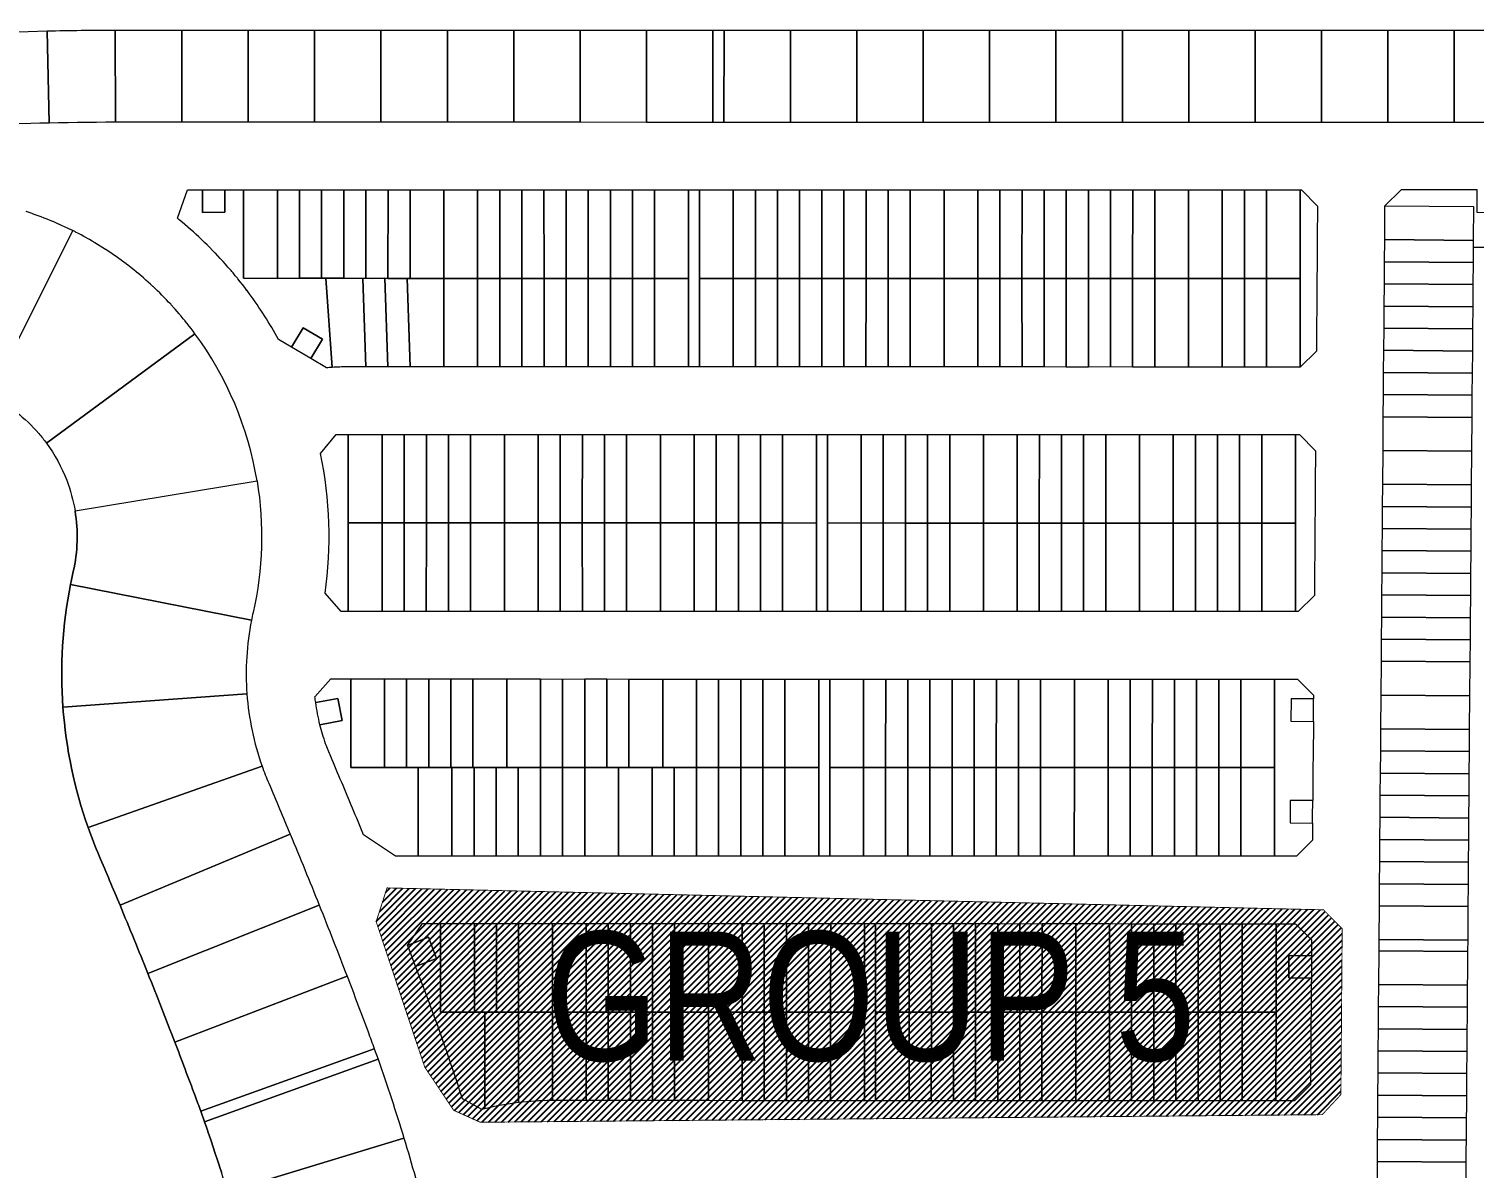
# Model space of a CAD drawing. Header units: centimetres. Extents: x -6122352 to 4157695, y -1694241 to 1947892.
# Drawn here: x -5095276 to -4703449, y -217043 to 91765 of the extents above; entities that cross this region are included whole.
import ezdxf

# ---------------------------------------------------------------- set-up
doc = ezdxf.new("R2010")
doc.units = ezdxf.units.CM
doc.header["$MEASUREMENT"] = 0
for name, color, linetype, lineweight, true_color in [('23585-XR-AR-DAMAC PLOT LIMITS$0$1-End units', 7, 'Continuous', 5, 0xf8991e), ('23585-XR-AR-DAMAC PLOT LIMITS$0$1-Open Space', 7, 'Continuous', 5, 0x90cf5a), ('23585-XR-AR-DAMAC PLOT LIMITS$0$1-Utility', 7, 'Continuous', 5, 0x8db1ff)]:
    doc.layers.add(name, color=color, linetype=linetype, lineweight=lineweight, true_color=true_color)
for name, color, linetype, lineweight in [('23585-XR-AR-DAMAC PLOT LIMITS$0$1-LV3', 231, 'Continuous', 5), ('23585-XR-AR-DAMAC PLOT LIMITS$0$1-Mid units', 41, 'Continuous', 5), ('23585-XR-AR-DAMAC PLOT LIMITS$0$1-V75', 142, 'Continuous', 5), ('A-ANNO-TEXT', 3, 'Continuous', 25)]:
    doc.layers.add(name, color=color, linetype=linetype, lineweight=lineweight)
for name, color, linetype in [('@MI-REF LAYER', 7, 'Continuous'), ('@MI-TYPE-01', 30, 'Continuous'), ('A-GLASS HATCH', 7, 'Continuous')]:
    doc.layers.add(name, color=color, linetype=linetype)
doc.styles.add('1657-SHEET$0$ARIAL', font='arial.ttf', dxfattribs={"width": 0.8})

# ---------------------------------------------------------------- blocks, each defined once
blk = doc.blocks.new('23585-XR-AR-DAMAC PLOT LIMITS')
at = {"layer": '23585-XR-AR-DAMAC PLOT LIMITS$0$1-End units', "color": 251, "true_color": 0x636466}
for points in [[(496575.3, 2769148.29), (496558.95, 2769130.72), (496552.25, 2769136.95), (496568.6, 2769154.52)], [(496551.25, 2769106.73), (496545.07, 2769099.99), (496527.38, 2769116.2), (496533.56, 2769122.94)], [(496617.13, 2769109.36), (496600.78, 2769091.79), (496594.09, 2769098.02), (496610.44, 2769115.59)], [(496623.83, 2769103.12), (496607.48, 2769085.55), (496600.78, 2769091.79), (496617.13, 2769109.36)], [(496530.79, 2769084.39), (496513.09, 2769100.61), (496519.27, 2769107.35), (496536.97, 2769091.14)], [(496568.95, 2769090.52), (496562.77, 2769083.77), (496545.07, 2769099.99), (496551.25, 2769106.73)], [(496524.6, 2769077.65), (496506.91, 2769093.86), (496513.09, 2769100.61), (496530.79, 2769084.39)], [(496530.79, 2769084.39), (496536.97, 2769091.14), (496554.66, 2769074.93), (496548.48, 2769068.18)], [(496524.6, 2769077.65), (496530.79, 2769084.39), (496548.48, 2769068.18), (496542.3, 2769061.43)], [(496599.26, 2769060.99), (496593.08, 2769054.24), (496575.39, 2769070.46), (496581.57, 2769077.2)], [(496665.67, 2769064.19), (496649.32, 2769046.62), (496642.62, 2769052.85), (496658.97, 2769070.42)], [(496616.96, 2769044.77), (496610.78, 2769038.03), (496593.08, 2769054.24), (496599.26, 2769060.99)], [(496672.36, 2769057.95), (496656.02, 2769040.39), (496649.32, 2769046.62), (496665.67, 2769064.19)], [(496486, 2769035.51), (496468.3, 2769051.72), (496474.48, 2769058.47), (496492.18, 2769042.26)], [(496479.81, 2769028.76), (496462.12, 2769044.98), (496468.3, 2769051.72), (496486, 2769035.51)], [(496570.69, 2769029.8), (496552.99, 2769046.02), (496559.17, 2769052.76), (496576.87, 2769036.55)], [(496564.51, 2769023.06), (496546.81, 2769039.27), (496552.99, 2769046.02), (496570.69, 2769029.8)], [(496486, 2769035.51), (496492.18, 2769042.26), (496509.87, 2769026.04), (496503.69, 2769019.3)], [(496479.81, 2769028.76), (496486, 2769035.51), (496503.69, 2769019.3), (496497.51, 2769012.55)], [(496570.69, 2769029.8), (496576.87, 2769036.55), (496594.56, 2769020.33), (496588.38, 2769013.59)], [(496564.51, 2769023.06), (496570.69, 2769029.8), (496588.38, 2769013.59), (496582.2, 2769006.84)], [(496644.33, 2769012.03), (496638.15, 2769005.29), (496620.45, 2769021.5), (496626.63, 2769028.24)], [(496542.11, 2768998.61), (496524.42, 2769014.83), (496530.6, 2769021.57), (496548.29, 2769005.36)], [(496714.2, 2769019.02), (496697.85, 2769001.45), (496691.15, 2769007.68), (496707.5, 2769025.25)], [(496535.93, 2768991.87), (496518.24, 2769008.08), (496524.42, 2769014.83), (496542.11, 2768998.61)], [(496723.09, 2769010.74), (496706.74, 2768993.17), (496700.04, 2768999.4), (496716.4, 2769016.97), (496720.9, 2769012.78)], [(496662.02, 2768995.82), (496655.84, 2768989.07), (496638.15, 2769005.29), (496644.33, 2769012.03)], [(496447.39, 2768993.37), (496441.2, 2768986.63), (496423.51, 2769002.84), (496429.69, 2769009.59)], [(496542.11, 2768998.61), (496548.29, 2769005.36), (496565.99, 2768989.15), (496559.81, 2768982.4)], [(496439.18, 2768984.41), (496433, 2768977.67), (496415.3, 2768993.88), (496421.48, 2769000.63)], [(496535.93, 2768991.87), (496542.11, 2768998.61), (496559.81, 2768982.4), (496553.63, 2768975.65)], [(496607.65, 2768972), (496589.95, 2768988.21), (496596.13, 2768994.96), (496613.83, 2768978.74)], [(496465.08, 2768977.16), (496458.9, 2768970.41), (496441.2, 2768986.63), (496447.39, 2768993.37)], [(496519.72, 2768974.17), (496513.53, 2768967.43), (496495.84, 2768983.64), (496502.02, 2768990.39)], [(496601.46, 2768965.25), (496583.77, 2768981.46), (496589.95, 2768988.21), (496607.65, 2768972)], [(496456.87, 2768968.2), (496450.69, 2768961.46), (496433, 2768977.67), (496439.18, 2768984.41)], [(496693.48, 2768967.53), (496687.3, 2768960.79), (496669.6, 2768977), (496675.78, 2768983.75)], [(496511.51, 2768965.21), (496505.33, 2768958.47), (496487.63, 2768974.68), (496493.81, 2768981.43)], [(496607.65, 2768972), (496613.83, 2768978.74), (496631.52, 2768962.53), (496625.34, 2768955.78)], [(496764.93, 2768971.8), (496748.58, 2768954.24), (496741.88, 2768960.47), (496758.23, 2768978.04), (496762.73, 2768973.85)], [(496537.41, 2768957.96), (496531.23, 2768951.21), (496513.53, 2768967.43), (496519.72, 2768974.17)], [(496601.46, 2768965.25), (496607.65, 2768972), (496625.34, 2768955.78), (496619.16, 2768949.04)], [(496711.17, 2768951.32), (496704.99, 2768944.57), (496687.3, 2768960.79), (496693.48, 2768967.53)], [(496529.2, 2768949), (496523.02, 2768942.26), (496505.33, 2768958.47), (496511.51, 2768965.21)], [(496394.39, 2768935.53), (496376.69, 2768951.75), (496382.87, 2768958.49), (496400.57, 2768942.28)], [(496482.93, 2768934.03), (496465.24, 2768950.24), (496471.42, 2768956.99), (496489.11, 2768940.77)], [(496388.21, 2768928.79), (496370.51, 2768945), (496376.69, 2768951.75), (496394.39, 2768935.53)], [(496476.75, 2768927.28), (496459.06, 2768943.49), (496465.24, 2768950.24), (496482.93, 2768934.03)], [(496656.8, 2768927.5), (496639.1, 2768943.71), (496645.28, 2768950.46), (496662.98, 2768934.25)], [(496569.04, 2768929.86), (496562.85, 2768923.11), (496545.16, 2768939.33), (496551.34, 2768946.07)], [(496650.61, 2768920.75), (496632.92, 2768936.97), (496639.1, 2768943.71), (496656.8, 2768927.5)], [(496394.39, 2768935.53), (496400.57, 2768942.28), (496418.26, 2768926.07), (496412.08, 2768919.32)], [(496482.93, 2768934.03), (496489.11, 2768940.77), (496506.81, 2768924.56), (496500.63, 2768917.81)], [(496387.64, 2768928.17), (496388.21, 2768928.79), (496394.39, 2768935.53), (496412.08, 2768919.32), (496405.9, 2768912.57)], [(496560.83, 2768920.9), (496554.65, 2768914.16), (496536.95, 2768930.37), (496543.13, 2768937.11)], [(496476.75, 2768927.28), (496482.93, 2768934.03), (496500.63, 2768917.81), (496494.45, 2768911.07)], [(496656.8, 2768927.5), (496662.98, 2768934.25), (496680.67, 2768918.03), (496674.49, 2768911.29)], [(496586.73, 2768913.65), (496580.55, 2768906.9), (496562.85, 2768923.11), (496569.04, 2768929.86)], [(496650.61, 2768920.75), (496656.8, 2768927.5), (496674.49, 2768911.29), (496668.31, 2768904.54)], [(496454.36, 2768902.84), (496436.66, 2768919.05), (496442.84, 2768925.8), (496460.54, 2768909.59)], [(496578.52, 2768904.69), (496572.34, 2768897.94), (496554.65, 2768914.16), (496560.83, 2768920.9)], [(496363.89, 2768902.24), (496357.7, 2768895.5), (496340.01, 2768911.71), (496346.19, 2768918.46)], [(496448.17, 2768896.09), (496430.48, 2768912.31), (496436.66, 2768919.05), (496454.36, 2768902.84)], [(496532.25, 2768889.72), (496514.56, 2768905.93), (496520.74, 2768912.68), (496538.43, 2768896.46), (496534.38, 2768892.04)], [(496454.36, 2768902.84), (496460.54, 2768909.59), (496478.23, 2768893.37), (496472.05, 2768886.63)], [(496626.29, 2768894.21), (496620.11, 2768887.46), (496602.42, 2768903.68), (496608.6, 2768910.42)], [(496526.07, 2768882.97), (496508.38, 2768899.18), (496514.56, 2768905.93), (496532.25, 2768889.72), (496530.33, 2768887.61)], [(496448.17, 2768896.09), (496454.36, 2768902.84), (496472.05, 2768886.63), (496465.87, 2768879.88)], [(496618.09, 2768885.25), (496611.9, 2768878.51), (496594.21, 2768894.72), (496600.39, 2768901.46)], [(496431.96, 2768878.4), (496425.78, 2768871.65), (496408.08, 2768887.86), (496409.4, 2768889.3), (496414.26, 2768894.61)], [(496643.99, 2768878), (496637.81, 2768871.25), (496620.11, 2768887.46), (496626.29, 2768894.21)], [(496524.15, 2768880.87), (496526.07, 2768882.97), (496530.33, 2768887.61), (496548.02, 2768871.4), (496541.84, 2768864.65)], [(496635.78, 2768869.04), (496629.6, 2768862.29), (496611.9, 2768878.51), (496618.09, 2768885.25)], [(496503.68, 2768858.53), (496485.98, 2768874.74), (496492.16, 2768881.49), (496509.86, 2768865.27), (496505.8, 2768860.85)], [(496517.96, 2768874.12), (496522.02, 2768878.55), (496524.15, 2768880.87), (496541.84, 2768864.65), (496535.66, 2768857.91)], [(496449.66, 2768862.19), (496443.47, 2768855.44), (496425.78, 2768871.65), (496431.96, 2768878.4)], [(496589.51, 2768854.06), (496571.81, 2768870.28), (496578, 2768877.02), (496595.69, 2768860.81)], [(496497.49, 2768851.78), (496479.8, 2768868), (496485.98, 2768874.74), (496503.68, 2768858.53), (496501.75, 2768856.43), (496497.7, 2768852)], [(496583.33, 2768847.32), (496565.63, 2768863.53), (496571.81, 2768870.28), (496589.51, 2768854.06)], [(496589.51, 2768854.06), (496595.69, 2768860.81), (496613.39, 2768844.6), (496607.2, 2768837.85)], [(496583.33, 2768847.32), (496589.51, 2768854.06), (496607.2, 2768837.85), (496601.02, 2768831.1)], [(496481.28, 2768834.09), (496475.1, 2768827.34), (496457.4, 2768843.55), (496463.59, 2768850.3)], [(496511.34, 2768831.37), (496505.16, 2768824.62), (496487.46, 2768840.83), (496489.39, 2768842.93), (496493.44, 2768847.36), (496493.64, 2768847.58)], [(496560.93, 2768822.88), (496543.24, 2768839.09), (496549.42, 2768845.84), (496567.11, 2768829.62)], [(496560.93, 2768822.88), (496554.75, 2768816.13), (496537.06, 2768832.34), (496543.24, 2768839.09)], [(496584.81, 2768813.41), (496578.63, 2768806.66), (496560.93, 2768822.88), (496567.11, 2768829.62)], [(496546.64, 2768807.28), (496540.46, 2768800.53), (496522.77, 2768816.75), (496528.95, 2768823.5)]]:
    blk.add_lwpolyline(points, close=True, dxfattribs=at)
for points in [[(496397.79, 2768903.72), (496394.42, 2768900.04, 0.017555), (496391.72, 2768896.88), (496372.77, 2768911.94), (496376.05, 2768915.52), (496379.53, 2768919.31)], [(496578.63, 2768806.66), (496578.38, 2768806.4, 0.029706), (496572.83, 2768799.56), (496554.75, 2768816.13), (496560.93, 2768822.88)], [(496572.83, 2768799.56, 0.031399), (496567.89, 2768791.68), (496548.57, 2768809.38), (496550.7, 2768811.71), (496554.75, 2768816.13)]]:
    blk.add_lwpolyline(points, format="xyb", close=True, dxfattribs=at)
at = {"layer": '23585-XR-AR-DAMAC PLOT LIMITS$0$1-LV3', "color": 251, "true_color": 0x636466}
for points in [[(496560.45, 2769179.38), (496548.27, 2769166.09), (496529.83, 2769182.97), (496541.99, 2769196.25)], [(496548.27, 2769166.09), (496536.11, 2769152.81), (496517.67, 2769169.7), (496523.13, 2769175.65), (496529.83, 2769182.97)], [(496536.11, 2769152.81), (496523.95, 2769139.54), (496505.51, 2769156.43), (496517.67, 2769169.7)], [(496523.95, 2769139.54), (496520.07, 2769135.31), (496511.79, 2769126.27), (496493.35, 2769143.16), (496505.51, 2769156.43)], [(496511.79, 2769126.27), (496499.63, 2769113), (496481.19, 2769129.89), (496493.35, 2769143.16)], [(496499.63, 2769113), (496487.47, 2769099.73), (496469.03, 2769116.62), (496481.19, 2769129.89)], [(496487.47, 2769099.73), (496475.31, 2769086.46), (496456.87, 2769103.35), (496469.03, 2769116.62)], [(496475.31, 2769086.46), (496463.15, 2769073.19), (496444.71, 2769090.08), (496456.87, 2769103.35)], [(496463.15, 2769073.19), (496450.99, 2769059.92), (496432.55, 2769076.8), (496444.71, 2769090.08)], [(496450.99, 2769059.92), (496438.83, 2769046.64), (496420.39, 2769063.53), (496432.55, 2769076.8)], [(496438.83, 2769046.64), (496426.67, 2769033.37), (496408.23, 2769050.26), (496420.39, 2769063.53)], [(496426.67, 2769033.37), (496414.5, 2769020.1), (496396.07, 2769036.99), (496408.23, 2769050.26)], [(496412.48, 2769017.89), (496400.32, 2769004.62), (496381.88, 2769021.51), (496394.04, 2769034.78)], [(496400.32, 2769004.62), (496388.16, 2768991.35), (496369.72, 2769008.24), (496381.88, 2769021.51)], [(496388.16, 2768991.35), (496376.14, 2768978.23), (496376, 2768978.08), (496357.56, 2768994.96), (496357.71, 2768995.12), (496369.72, 2769008.24)], [(496376, 2768978.08), (496363.84, 2768964.8), (496345.4, 2768981.69), (496357.56, 2768994.96)], [(496363.84, 2768964.8), (496351.68, 2768951.53), (496333.24, 2768968.42), (496345.4, 2768981.69)], [(496351.68, 2768951.53), (496339.52, 2768938.26), (496321.08, 2768955.15), (496333.24, 2768968.42)], [(496339.52, 2768938.26), (496327.36, 2768924.99), (496308.92, 2768941.88), (496321.08, 2768955.15)], [(496327.36, 2768924.99), (496315.2, 2768911.72), (496296.76, 2768928.61), (496308.92, 2768941.88)], [(496315.2, 2768911.72), (496305.76, 2768901.42), (496304.4, 2768899.93), (496304.35, 2768899.87), (496303.04, 2768898.44), (496284.54, 2768915.26), (496287.32, 2768918.31), (496296.76, 2768928.61)], [(496291.05, 2768885.02), (496289.42, 2768883.15), (496287.8, 2768881.28), (496279.24, 2768871.43), (496260.36, 2768887.82), (496268.92, 2768897.67), (496272.25, 2768901.5)]]:
    blk.add_lwpolyline(points, close=True, dxfattribs=at)
blk.add_lwpolyline([(496303.04, 2768898.44), (496301.32, 2768896.54), (496299.59, 2768894.63), (496297.88, 2768892.71), (496296.16, 2768890.79), (496294.46, 2768888.87), (496292.75, 2768886.94), (496291.05, 2768885.02), (496272.25, 2768901.5, -0.004459), (496284.54, 2768915.26)], format="xyb", close=True, dxfattribs=at)
at = {"layer": '23585-XR-AR-DAMAC PLOT LIMITS$0$1-Mid units', "color": 251, "true_color": 0x636466}
for points in [[(496576.67, 2769147.01), (496579.69, 2769144.2), (496563.34, 2769126.64), (496558.95, 2769130.72), (496575.3, 2769148.29)], [(496584.08, 2769140.11), (496567.73, 2769122.55), (496563.34, 2769126.64), (496579.69, 2769144.2)], [(496588.47, 2769136.03), (496572.13, 2769118.46), (496567.73, 2769122.55), (496584.08, 2769140.11)], [(496592.87, 2769131.94), (496576.52, 2769114.37), (496572.13, 2769118.46), (496588.47, 2769136.03)], [(496597.26, 2769127.85), (496580.91, 2769110.28), (496576.52, 2769114.37), (496592.87, 2769131.94)], [(496601.65, 2769123.76), (496585.3, 2769106.2), (496580.91, 2769110.28), (496597.26, 2769127.85)], [(496606.04, 2769119.68), (496589.69, 2769102.11), (496585.3, 2769106.2), (496601.65, 2769123.76)], [(496610.44, 2769115.59), (496594.09, 2769098.02), (496589.69, 2769102.11), (496606.04, 2769119.68)], [(496541.02, 2769095.56), (496523.33, 2769111.78), (496527.38, 2769116.2), (496545.07, 2769099.99)], [(496536.97, 2769091.14), (496519.27, 2769107.35), (496523.33, 2769111.78), (496541.02, 2769095.56)], [(496541.02, 2769095.56), (496545.07, 2769099.99), (496562.77, 2769083.77), (496558.72, 2769079.35)], [(496628.22, 2769099.03), (496611.87, 2769081.47), (496607.48, 2769085.55), (496623.83, 2769103.12)], [(496632.62, 2769094.94), (496616.27, 2769077.38), (496611.87, 2769081.47), (496628.22, 2769099.03)], [(496520.55, 2769073.22), (496502.86, 2769089.44), (496506.91, 2769093.86), (496524.6, 2769077.65)], [(496536.97, 2769091.14), (496541.02, 2769095.56), (496558.72, 2769079.35), (496554.66, 2769074.93)], [(496637.01, 2769090.86), (496620.66, 2769073.29), (496616.27, 2769077.38), (496632.62, 2769094.94)], [(496516.5, 2769068.8), (496498.8, 2769085.01), (496502.86, 2769089.44), (496520.55, 2769073.22)], [(496641.4, 2769086.77), (496625.05, 2769069.2), (496620.66, 2769073.29), (496637.01, 2769090.86)], [(496512.44, 2769064.38), (496494.75, 2769080.59), (496498.8, 2769085.01), (496516.5, 2769068.8)], [(496645.79, 2769082.68), (496629.44, 2769065.12), (496625.05, 2769069.2), (496641.4, 2769086.77)], [(496508.39, 2769059.95), (496490.7, 2769076.17), (496494.75, 2769080.59), (496512.44, 2769064.38)], [(496650.19, 2769078.6), (496633.84, 2769061.03), (496629.44, 2769065.12), (496645.79, 2769082.68)], [(496520.55, 2769073.22), (496524.6, 2769077.65), (496542.3, 2769061.43), (496538.25, 2769057.01)], [(496654.58, 2769074.51), (496638.23, 2769056.94), (496633.84, 2769061.03), (496650.19, 2769078.6)], [(496504.34, 2769055.53), (496486.64, 2769071.74), (496490.7, 2769076.17), (496508.39, 2769059.95)], [(496516.5, 2769068.8), (496520.55, 2769073.22), (496538.25, 2769057.01), (496534.19, 2769052.59)], [(496658.97, 2769070.42), (496642.62, 2769052.85), (496638.23, 2769056.94), (496654.58, 2769074.51)], [(496500.28, 2769051.1), (496482.59, 2769067.32), (496486.64, 2769071.74), (496504.34, 2769055.53)], [(496512.44, 2769064.38), (496516.5, 2769068.8), (496534.19, 2769052.59), (496530.14, 2769048.16)], [(496589.03, 2769049.82), (496571.34, 2769066.03), (496575.39, 2769070.46), (496593.08, 2769054.24)], [(496496.23, 2769046.68), (496478.54, 2769062.89), (496482.59, 2769067.32), (496500.28, 2769051.1)], [(496584.98, 2769045.4), (496567.28, 2769061.61), (496571.34, 2769066.03), (496589.03, 2769049.82)], [(496492.18, 2769042.26), (496474.48, 2769058.47), (496478.54, 2769062.89), (496496.23, 2769046.68)], [(496508.39, 2769059.95), (496512.44, 2769064.38), (496530.14, 2769048.16), (496526.09, 2769043.74)], [(496580.92, 2769040.97), (496563.23, 2769057.19), (496567.28, 2769061.61), (496584.98, 2769045.4)], [(496504.34, 2769055.53), (496508.39, 2769059.95), (496526.09, 2769043.74), (496522.03, 2769039.31)], [(496576.87, 2769036.55), (496559.17, 2769052.76), (496563.23, 2769057.19), (496580.92, 2769040.97)], [(496676.76, 2769053.86), (496660.41, 2769036.3), (496656.02, 2769040.39), (496672.36, 2769057.95)], [(496500.28, 2769051.1), (496504.34, 2769055.53), (496522.03, 2769039.31), (496517.98, 2769034.89)], [(496589.03, 2769049.82), (496593.08, 2769054.24), (496610.78, 2769038.03), (496606.73, 2769033.61)], [(496681.15, 2769049.78), (496664.8, 2769032.21), (496660.41, 2769036.3), (496676.76, 2769053.86)], [(496496.23, 2769046.68), (496500.28, 2769051.1), (496517.98, 2769034.89), (496513.93, 2769030.47)], [(496584.98, 2769045.4), (496589.03, 2769049.82), (496606.73, 2769033.61), (496602.67, 2769029.18)], [(496685.54, 2769045.69), (496669.19, 2769028.12), (496664.8, 2769032.21), (496681.15, 2769049.78)], [(496492.18, 2769042.26), (496496.23, 2769046.68), (496513.93, 2769030.47), (496509.87, 2769026.04)], [(496580.92, 2769040.97), (496584.98, 2769045.4), (496602.67, 2769029.18), (496598.62, 2769024.76)], [(496689.93, 2769041.6), (496673.58, 2769024.03), (496669.19, 2769028.12), (496685.54, 2769045.69)], [(496475.76, 2769024.34), (496458.07, 2769040.55), (496462.12, 2769044.98), (496479.81, 2769028.76)], [(496694.33, 2769037.51), (496677.98, 2769019.95), (496673.58, 2769024.03), (496689.93, 2769041.6)], [(496471.71, 2769019.92), (496454.01, 2769036.13), (496458.07, 2769040.55), (496475.76, 2769024.34)], [(496560.45, 2769018.63), (496542.76, 2769034.85), (496546.81, 2769039.27), (496564.51, 2769023.06)], [(496576.87, 2769036.55), (496580.92, 2769040.97), (496598.62, 2769024.76), (496594.56, 2769020.33)], [(496698.72, 2769033.43), (496682.37, 2769015.86), (496677.98, 2769019.95), (496694.33, 2769037.51)], [(496467.65, 2769015.49), (496449.96, 2769031.71), (496454.01, 2769036.13), (496471.71, 2769019.92)], [(496556.4, 2769014.21), (496538.7, 2769030.42), (496542.76, 2769034.85), (496560.45, 2769018.63)], [(496703.11, 2769029.34), (496686.76, 2769011.77), (496682.37, 2769015.86), (496698.72, 2769033.43)], [(496463.6, 2769011.07), (496445.91, 2769027.28), (496449.96, 2769031.71), (496467.65, 2769015.49)], [(496552.35, 2769009.78), (496534.65, 2769026), (496538.7, 2769030.42), (496556.4, 2769014.21)], [(496707.5, 2769025.25), (496691.15, 2769007.68), (496686.76, 2769011.77), (496703.11, 2769029.34)], [(496459.55, 2769006.65), (496441.85, 2769022.86), (496445.91, 2769027.28), (496463.6, 2769011.07)], [(496475.76, 2769024.34), (496479.81, 2769028.76), (496497.51, 2769012.55), (496493.46, 2769008.13)], [(496548.29, 2769005.36), (496530.6, 2769021.57), (496534.65, 2769026), (496552.35, 2769009.78)], [(496455.49, 2769002.22), (496437.8, 2769018.44), (496438.76, 2769019.48), (496441.85, 2769022.86), (496459.55, 2769006.65)], [(496471.71, 2769019.92), (496475.76, 2769024.34), (496493.46, 2769008.13), (496489.4, 2769003.7)], [(496560.45, 2769018.63), (496564.51, 2769023.06), (496582.2, 2769006.84), (496578.15, 2769002.42)], [(496634.09, 2769000.86), (496616.4, 2769017.08), (496620.45, 2769021.5), (496638.15, 2769005.29)], [(496451.44, 2768997.8), (496433.75, 2769014.01), (496437.8, 2769018.44), (496455.49, 2769002.22)], [(496467.65, 2769015.49), (496471.71, 2769019.92), (496489.4, 2769003.7), (496485.35, 2768999.28)], [(496556.4, 2769014.21), (496560.45, 2769018.63), (496578.15, 2769002.42), (496574.1, 2768997.99)], [(496447.39, 2768993.37), (496429.69, 2769009.59), (496433.75, 2769014.01), (496451.44, 2768997.8), (496450.95, 2768997.26)], [(496463.6, 2769011.07), (496467.65, 2769015.49), (496485.35, 2768999.28), (496481.3, 2768994.86)], [(496552.35, 2769009.78), (496556.4, 2769014.21), (496574.1, 2768997.99), (496570.04, 2768993.57)], [(496630.04, 2768996.44), (496612.35, 2769012.65), (496616.4, 2769017.08), (496634.09, 2769000.86)], [(496459.55, 2769006.65), (496463.6, 2769011.07), (496481.3, 2768994.86), (496477.24, 2768990.43)], [(496548.29, 2769005.36), (496552.35, 2769009.78), (496570.04, 2768993.57), (496565.99, 2768989.15)], [(496625.99, 2768992.02), (496608.29, 2769008.23), (496612.35, 2769012.65), (496630.04, 2768996.44)], [(496727.49, 2769006.65), (496711.14, 2768989.08), (496706.74, 2768993.17), (496723.09, 2769010.74)], [(496455.49, 2769002.22), (496459.55, 2769006.65), (496477.24, 2768990.43), (496473.19, 2768986.01)], [(496531.88, 2768987.44), (496514.18, 2769003.66), (496518.24, 2769008.08), (496535.93, 2768991.87)], [(496621.93, 2768987.59), (496604.24, 2769003.8), (496608.29, 2769008.23), (496625.99, 2768992.02)], [(496731.88, 2769002.56), (496715.53, 2768985), (496711.14, 2768989.08), (496727.49, 2769006.65), (496729.68, 2769004.61)], [(496451.44, 2768997.8), (496455.49, 2769002.22), (496473.19, 2768986.01), (496472.12, 2768984.84), (496469.14, 2768981.58)], [(496527.82, 2768983.02), (496510.13, 2768999.23), (496514.18, 2769003.66), (496531.88, 2768987.44)], [(496617.88, 2768983.17), (496600.19, 2768999.38), (496604.24, 2769003.8), (496621.93, 2768987.59)], [(496634.09, 2769000.86), (496638.15, 2769005.29), (496655.84, 2768989.07), (496651.79, 2768984.65)], [(496736.27, 2768998.48), (496719.92, 2768980.91), (496715.53, 2768985), (496731.88, 2769002.56)], [(496523.77, 2768978.6), (496506.07, 2768994.81), (496510.13, 2768999.23), (496527.82, 2768983.02)], [(496613.83, 2768978.74), (496596.13, 2768994.96), (496600.19, 2768999.38), (496617.88, 2768983.17)], [(496630.04, 2768996.44), (496634.09, 2769000.86), (496651.79, 2768984.65), (496647.74, 2768980.23)], [(496740.66, 2768994.39), (496724.31, 2768976.82), (496719.92, 2768980.91), (496736.27, 2768998.48)], [(496469.14, 2768981.58), (496465.08, 2768977.16), (496447.39, 2768993.37), (496450.95, 2768997.26), (496451.44, 2768997.8)], [(496519.72, 2768974.17), (496502.02, 2768990.39), (496506.07, 2768994.81), (496523.77, 2768978.6)], [(496625.99, 2768992.02), (496630.04, 2768996.44), (496647.74, 2768980.23), (496643.68, 2768975.8)], [(496745.05, 2768990.3), (496728.71, 2768972.73), (496724.31, 2768976.82), (496740.66, 2768994.39), (496742.86, 2768992.35)], [(496428.94, 2768973.25), (496411.25, 2768989.46), (496415.3, 2768993.88), (496433, 2768977.67)], [(496531.88, 2768987.44), (496535.93, 2768991.87), (496553.63, 2768975.65), (496549.57, 2768971.23)], [(496621.93, 2768987.59), (496625.99, 2768992.02), (496643.68, 2768975.8), (496639.63, 2768971.38)], [(496749.45, 2768986.21), (496733.1, 2768968.65), (496728.71, 2768972.73), (496745.05, 2768990.3), (496747.25, 2768988.26)], [(496424.89, 2768968.82), (496407.2, 2768985.04), (496411.25, 2768989.46), (496428.94, 2768973.25)], [(496527.82, 2768983.02), (496531.88, 2768987.44), (496549.57, 2768971.23), (496545.52, 2768966.81)], [(496617.88, 2768983.17), (496621.93, 2768987.59), (496639.63, 2768971.38), (496635.58, 2768966.95)], [(496420.84, 2768964.4), (496403.14, 2768980.61), (496407.2, 2768985.04), (496424.89, 2768968.82)], [(496523.77, 2768978.6), (496527.82, 2768983.02), (496545.52, 2768966.81), (496541.47, 2768962.38)], [(496613.83, 2768978.74), (496617.88, 2768983.17), (496635.58, 2768966.95), (496631.52, 2768962.53)], [(496753.84, 2768982.12), (496737.49, 2768964.56), (496733.1, 2768968.65), (496749.45, 2768986.21)], [(496416.78, 2768959.97), (496399.09, 2768976.19), (496403.14, 2768980.61), (496420.84, 2768964.4)], [(496541.47, 2768962.38), (496537.41, 2768957.96), (496519.72, 2768974.17), (496523.77, 2768978.6)], [(496597.41, 2768960.83), (496579.72, 2768977.04), (496583.77, 2768981.46), (496601.46, 2768965.25)], [(496758.23, 2768978.04), (496741.88, 2768960.47), (496737.49, 2768964.56), (496753.84, 2768982.12), (496756.04, 2768980.08)], [(496412.73, 2768955.55), (496395.03, 2768971.76), (496399.09, 2768976.19), (496416.78, 2768959.97)], [(496428.94, 2768973.25), (496433, 2768977.67), (496450.69, 2768961.46), (496446.64, 2768957.03)], [(496501.27, 2768954.05), (496483.58, 2768970.26), (496487.63, 2768974.68), (496505.33, 2768958.47)], [(496593.36, 2768956.4), (496575.66, 2768972.62), (496579.72, 2768977.04), (496597.41, 2768960.83)], [(496683.25, 2768956.36), (496665.55, 2768972.58), (496669.6, 2768977), (496687.3, 2768960.79)], [(496408.68, 2768951.13), (496390.98, 2768967.34), (496395.03, 2768971.76), (496412.73, 2768955.55), (496409.63, 2768952.17)], [(496424.89, 2768968.82), (496428.94, 2768973.25), (496446.64, 2768957.03), (496442.59, 2768952.61)], [(496589.3, 2768951.98), (496571.61, 2768968.19), (496575.66, 2768972.62), (496593.36, 2768956.4)], [(496679.19, 2768951.94), (496661.5, 2768968.15), (496665.55, 2768972.58), (496683.25, 2768956.36)], [(496404.62, 2768946.7), (496386.93, 2768962.92), (496390.98, 2768967.34), (496408.68, 2768951.13)], [(496420.84, 2768964.4), (496424.89, 2768968.82), (496442.59, 2768952.61), (496438.53, 2768948.18)], [(496497.22, 2768949.62), (496479.53, 2768965.83), (496483.58, 2768970.26), (496501.27, 2768954.05)], [(496585.25, 2768947.56), (496567.56, 2768963.77), (496571.61, 2768968.19), (496589.3, 2768951.98)], [(496675.14, 2768947.52), (496657.44, 2768963.73), (496661.5, 2768968.15), (496679.19, 2768951.94)], [(496400.57, 2768942.28), (496382.87, 2768958.49), (496386.85, 2768962.83), (496386.93, 2768962.92), (496404.62, 2768946.7)], [(496416.78, 2768959.97), (496420.84, 2768964.4), (496438.53, 2768948.18), (496434.48, 2768943.76)], [(496493.17, 2768945.2), (496475.47, 2768961.41), (496479.53, 2768965.83), (496497.22, 2768949.62)], [(496581.2, 2768943.13), (496563.5, 2768959.35), (496567.56, 2768963.77), (496585.25, 2768947.56)], [(496597.41, 2768960.83), (496601.46, 2768965.25), (496619.16, 2768949.04), (496615.11, 2768944.61)], [(496671.08, 2768943.09), (496653.39, 2768959.31), (496657.44, 2768963.73), (496675.14, 2768947.52)], [(496412.73, 2768955.55), (496416.78, 2768959.97), (496434.48, 2768943.76), (496430.43, 2768939.34)], [(496489.11, 2768940.77), (496471.42, 2768956.99), (496475.47, 2768961.41), (496493.17, 2768945.2)], [(496577.14, 2768938.71), (496559.45, 2768954.92), (496563.5, 2768959.35), (496581.2, 2768943.13)], [(496593.36, 2768956.4), (496597.41, 2768960.83), (496615.11, 2768944.61), (496611.05, 2768940.19)], [(496667.03, 2768938.67), (496649.34, 2768954.88), (496653.39, 2768959.31), (496671.08, 2768943.09)], [(496683.25, 2768956.36), (496687.3, 2768960.79), (496704.99, 2768944.57), (496700.94, 2768940.15)], [(496408.68, 2768951.13), (496409.63, 2768952.17), (496412.73, 2768955.55), (496430.43, 2768939.34), (496427.33, 2768935.96), (496426.37, 2768934.91)], [(496501.27, 2768954.05), (496505.33, 2768958.47), (496523.02, 2768942.26), (496518.97, 2768937.83)], [(496573.09, 2768934.28), (496555.4, 2768950.5), (496559.45, 2768954.92), (496577.14, 2768938.71)], [(496589.3, 2768951.98), (496593.36, 2768956.4), (496611.05, 2768940.19), (496607, 2768935.77)], [(496662.98, 2768934.25), (496645.28, 2768950.46), (496649.34, 2768954.88), (496667.03, 2768938.67)], [(496679.19, 2768951.94), (496683.25, 2768956.36), (496700.94, 2768940.15), (496696.89, 2768935.73)], [(496404.62, 2768946.7), (496408.68, 2768951.13), (496426.37, 2768934.91), (496422.32, 2768930.49)], [(496497.22, 2768949.62), (496501.27, 2768954.05), (496518.97, 2768937.83), (496514.92, 2768933.41)], [(496585.25, 2768947.56), (496589.3, 2768951.98), (496607, 2768935.77), (496602.95, 2768931.34)], [(496675.14, 2768947.52), (496679.19, 2768951.94), (496696.89, 2768935.73), (496692.83, 2768931.3)], [(496493.17, 2768945.2), (496497.22, 2768949.62), (496514.92, 2768933.41), (496510.86, 2768928.98)], [(496569.04, 2768929.86), (496551.34, 2768946.07), (496555.4, 2768950.5), (496573.09, 2768934.28)], [(496581.2, 2768943.13), (496585.25, 2768947.56), (496602.95, 2768931.34), (496598.89, 2768926.92)], [(496671.08, 2768943.09), (496675.14, 2768947.52), (496692.83, 2768931.3), (496688.78, 2768926.88)], [(496384.15, 2768924.36), (496366.46, 2768940.58), (496370.51, 2768945), (496388.21, 2768928.79), (496387.64, 2768928.17)], [(496400.57, 2768942.28), (496404.62, 2768946.7), (496422.32, 2768930.49), (496418.26, 2768926.07)], [(496472.7, 2768922.86), (496455, 2768939.07), (496459.06, 2768943.49), (496476.75, 2768927.28)], [(496489.11, 2768940.77), (496493.17, 2768945.2), (496510.86, 2768928.98), (496506.81, 2768924.56)], [(496577.14, 2768938.71), (496581.2, 2768943.13), (496598.89, 2768926.92), (496594.84, 2768922.49)], [(496380.1, 2768919.94), (496362.41, 2768936.15), (496366.46, 2768940.58), (496384.15, 2768924.36), (496383.58, 2768923.74), (496381.06, 2768920.98)], [(496667.03, 2768938.67), (496671.08, 2768943.09), (496688.78, 2768926.88), (496684.73, 2768922.46)], [(496379.53, 2768919.31), (496376.05, 2768915.52), (496358.35, 2768931.73), (496362.41, 2768936.15), (496380.1, 2768919.94)], [(496468.64, 2768918.43), (496450.95, 2768934.65), (496455, 2768939.07), (496472.7, 2768922.86)], [(496573.09, 2768934.28), (496577.14, 2768938.71), (496594.84, 2768922.49), (496590.79, 2768918.07)], [(496646.56, 2768916.33), (496628.87, 2768932.54), (496632.92, 2768936.97), (496650.61, 2768920.75)], [(496662.98, 2768934.25), (496667.03, 2768938.67), (496684.73, 2768922.46), (496680.67, 2768918.03)], [(496376.05, 2768915.52), (496372.77, 2768911.94), (496371.99, 2768911.09), (496354.3, 2768927.31), (496358.35, 2768931.73)], [(496464.59, 2768914.01), (496446.89, 2768930.22), (496450.95, 2768934.65), (496468.64, 2768918.43)], [(496590.79, 2768918.07), (496586.73, 2768913.65), (496569.04, 2768929.86), (496573.09, 2768934.28)], [(496642.51, 2768911.91), (496624.81, 2768928.12), (496628.87, 2768932.54), (496646.56, 2768916.33)], [(496383.58, 2768923.74), (496384.15, 2768924.36), (496387.64, 2768928.17), (496405.9, 2768912.57), (496401.85, 2768908.15)], [(496460.54, 2768909.59), (496442.84, 2768925.8), (496446.89, 2768930.22), (496464.59, 2768914.01)], [(496550.59, 2768909.73), (496532.9, 2768925.95), (496536.95, 2768930.37), (496554.65, 2768914.16)], [(496638.45, 2768907.48), (496620.76, 2768923.7), (496624.81, 2768928.12), (496642.51, 2768911.91)], [(496371.99, 2768911.09), (496367.94, 2768906.67), (496350.24, 2768922.88), (496354.3, 2768927.31)], [(496401.85, 2768908.15), (496397.79, 2768903.72), (496379.53, 2768919.31), (496380.1, 2768919.94), (496381.06, 2768920.98), (496383.58, 2768923.74)], [(496472.7, 2768922.86), (496476.75, 2768927.28), (496494.45, 2768911.07), (496490.39, 2768906.64)], [(496546.54, 2768905.31), (496528.85, 2768921.52), (496532.9, 2768925.95), (496550.59, 2768909.73)], [(496634.4, 2768903.06), (496616.71, 2768919.27), (496620.76, 2768923.7), (496638.45, 2768907.48)], [(496367.94, 2768906.67), (496363.89, 2768902.24), (496346.19, 2768918.46), (496350.24, 2768922.88)], [(496468.64, 2768918.43), (496472.7, 2768922.86), (496490.39, 2768906.64), (496486.34, 2768902.22)], [(496542.49, 2768900.89), (496524.79, 2768917.1), (496528.85, 2768921.52), (496546.54, 2768905.31)], [(496646.56, 2768916.33), (496650.61, 2768920.75), (496668.31, 2768904.54), (496664.26, 2768900.12)], [(496464.59, 2768914.01), (496468.64, 2768918.43), (496486.34, 2768902.22), (496482.29, 2768897.8)], [(496538.43, 2768896.46), (496520.74, 2768912.68), (496524.79, 2768917.1), (496542.49, 2768900.89)], [(496630.35, 2768898.63), (496612.65, 2768914.85), (496616.71, 2768919.27), (496634.4, 2768903.06)], [(496642.51, 2768911.91), (496646.56, 2768916.33), (496664.26, 2768900.12), (496660.2, 2768895.69)], [(496444.12, 2768891.67), (496426.43, 2768907.88), (496430.48, 2768912.31), (496448.17, 2768896.09)], [(496460.54, 2768909.59), (496464.59, 2768914.01), (496482.29, 2768897.8), (496478.23, 2768893.37)], [(496550.59, 2768909.73), (496554.65, 2768914.16), (496572.34, 2768897.94), (496568.29, 2768893.52)], [(496626.29, 2768894.21), (496608.6, 2768910.42), (496612.65, 2768914.85), (496630.35, 2768898.63)], [(496638.45, 2768907.48), (496642.51, 2768911.91), (496660.2, 2768895.69), (496656.15, 2768891.27)], [(496440.07, 2768887.25), (496422.37, 2768903.46), (496426.43, 2768907.88), (496444.12, 2768891.67)], [(496546.54, 2768905.31), (496550.59, 2768909.73), (496568.29, 2768893.52), (496564.24, 2768889.1)], [(496542.49, 2768900.89), (496546.54, 2768905.31), (496564.24, 2768889.1), (496560.18, 2768884.67)], [(496634.4, 2768903.06), (496638.45, 2768907.48), (496656.15, 2768891.27), (496652.1, 2768886.84)], [(496436.01, 2768882.82), (496418.32, 2768899.04), (496422.37, 2768903.46), (496440.07, 2768887.25)], [(496538.43, 2768896.46), (496542.49, 2768900.89), (496560.18, 2768884.67), (496556.13, 2768880.25)], [(496630.35, 2768898.63), (496634.4, 2768903.06), (496652.1, 2768886.84), (496648.04, 2768882.42)], [(496436.01, 2768882.82), (496431.96, 2768878.4), (496414.26, 2768894.61), (496418.32, 2768899.04)], [(496444.12, 2768891.67), (496448.17, 2768896.09), (496465.87, 2768879.88), (496461.82, 2768875.46)], [(496522.02, 2768878.55), (496504.32, 2768894.76), (496508.38, 2768899.18), (496526.07, 2768882.97), (496524.15, 2768880.87)], [(496534.38, 2768892.04), (496538.43, 2768896.46), (496556.13, 2768880.25), (496552.08, 2768875.82)], [(496648.04, 2768882.42), (496643.99, 2768878), (496626.29, 2768894.21), (496630.35, 2768898.63)], [(496517.96, 2768874.12), (496500.27, 2768890.34), (496504.32, 2768894.76), (496522.02, 2768878.55)], [(496607.85, 2768874.08), (496590.16, 2768890.3), (496594.21, 2768894.72), (496611.9, 2768878.51)], [(496440.07, 2768887.25), (496444.12, 2768891.67), (496461.82, 2768875.46), (496457.76, 2768871.03)], [(496513.91, 2768869.7), (496496.22, 2768885.91), (496500.27, 2768890.34), (496517.96, 2768874.12)], [(496530.33, 2768887.61), (496532.25, 2768889.72), (496534.38, 2768892.04), (496552.08, 2768875.82), (496548.02, 2768871.4)], [(496603.8, 2768869.66), (496586.1, 2768885.87), (496590.16, 2768890.3), (496607.85, 2768874.08)], [(496457.76, 2768871.03), (496453.71, 2768866.61), (496436.01, 2768882.82), (496440.07, 2768887.25)], [(496509.86, 2768865.27), (496492.16, 2768881.49), (496496.22, 2768885.91), (496513.91, 2768869.7)], [(496599.74, 2768865.23), (496582.05, 2768881.45), (496586.1, 2768885.87), (496603.8, 2768869.66)], [(496453.71, 2768866.61), (496449.66, 2768862.19), (496431.96, 2768878.4), (496436.01, 2768882.82)], [(496595.69, 2768860.81), (496578, 2768877.02), (496582.05, 2768881.45), (496599.74, 2768865.23)], [(496607.85, 2768874.08), (496611.9, 2768878.51), (496629.6, 2768862.29), (496625.55, 2768857.87)], [(496513.91, 2768869.7), (496517.96, 2768874.12), (496535.66, 2768857.91), (496531.61, 2768853.48)], [(496603.8, 2768869.66), (496607.85, 2768874.08), (496625.55, 2768857.87), (496621.49, 2768853.44)], [(496509.86, 2768865.27), (496513.91, 2768869.7), (496531.61, 2768853.48), (496527.55, 2768849.06)], [(496599.74, 2768865.23), (496603.8, 2768869.66), (496621.49, 2768853.44), (496617.44, 2768849.02)], [(496493.44, 2768847.36), (496475.75, 2768863.57), (496479.8, 2768868), (496497.49, 2768851.78), (496493.64, 2768847.58)], [(496505.8, 2768860.85), (496509.86, 2768865.27), (496527.55, 2768849.06), (496523.5, 2768844.64)], [(496595.69, 2768860.81), (496599.74, 2768865.23), (496617.44, 2768849.02), (496613.39, 2768844.6)], [(496489.39, 2768842.93), (496471.69, 2768859.15), (496475.75, 2768863.57), (496493.44, 2768847.36)], [(496501.75, 2768856.43), (496503.68, 2768858.53), (496505.8, 2768860.85), (496523.5, 2768844.64), (496519.45, 2768840.21)], [(496579.27, 2768842.89), (496561.58, 2768859.11), (496565.63, 2768863.53), (496583.33, 2768847.32)], [(496489.39, 2768842.93), (496487.46, 2768840.83), (496485.33, 2768838.51), (496467.64, 2768854.72), (496471.69, 2768859.15)], [(496575.22, 2768838.47), (496557.53, 2768854.68), (496561.58, 2768859.11), (496579.27, 2768842.89)], [(496485.33, 2768838.51), (496481.28, 2768834.09), (496463.59, 2768850.3), (496467.64, 2768854.72)], [(496497.7, 2768852), (496501.75, 2768856.43), (496519.45, 2768840.21), (496515.39, 2768835.79)], [(496571.17, 2768834.05), (496553.47, 2768850.26), (496557.53, 2768854.68), (496575.22, 2768838.47)], [(496493.64, 2768847.58), (496497.49, 2768851.78), (496497.7, 2768852), (496515.39, 2768835.79), (496511.34, 2768831.37)], [(496567.11, 2768829.62), (496549.42, 2768845.84), (496553.47, 2768850.26), (496571.17, 2768834.05)], [(496579.27, 2768842.89), (496583.33, 2768847.32), (496601.02, 2768831.1), (496596.97, 2768826.68)], [(496575.22, 2768838.47), (496579.27, 2768842.89), (496596.97, 2768826.68), (496592.92, 2768822.26)], [(496571.17, 2768834.05), (496575.22, 2768838.47), (496592.92, 2768822.26), (496588.86, 2768817.83)], [(496567.11, 2768829.62), (496571.17, 2768834.05), (496588.86, 2768817.83), (496584.81, 2768813.41)], [(496554.75, 2768816.13), (496550.7, 2768811.71), (496533, 2768827.92), (496537.06, 2768832.34)], [(496550.7, 2768811.71), (496548.57, 2768809.38), (496546.64, 2768807.28), (496528.95, 2768823.5), (496533, 2768827.92)]]:
    blk.add_lwpolyline(points, close=True, dxfattribs=at)
at = {"layer": '23585-XR-AR-DAMAC PLOT LIMITS$0$1-Open Space', "color": 251, "true_color": 0x636466}
for points in [[(496268.92, 2768897.67), (496272.25, 2768901.5, -0.004459), (496284.54, 2768915.26), (496287.32, 2768918.31), (496296.76, 2768928.61), (496308.92, 2768941.88), (496321.08, 2768955.15), (496333.24, 2768968.42), (496345.4, 2768981.69), (496357.56, 2768994.96), (496357.71, 2768995.12), (496369.72, 2769008.24), (496381.88, 2769021.51), (496394.04, 2769034.78), (496395.11, 2769035.94), (496396.07, 2769036.99), (496408.23, 2769050.26), (496420.39, 2769063.53), (496432.55, 2769076.8), (496444.71, 2769090.08), (496456.87, 2769103.35), (496469.03, 2769116.62), (496481.19, 2769129.89), (496493.35, 2769143.16), (496505.51, 2769156.43), (496517.67, 2769169.7), (496523.13, 2769175.65), (496529.83, 2769182.97), (496541.99, 2769196.25)], [(496334.68, 2768823.35, -0.09893), (496351.24, 2768826.14, -0.019137), (496354.51, 2768825.91, -0.067539), (496365.7, 2768823.15, -0.05037), (496373.35, 2768819.2, -0.096857), (496385.14, 2768807.74), (496385.15, 2768807.73, 0.007158), (496387.24, 2768804.81, 0.066802), (496410.38, 2768780.85, 0.066801), (496439.02, 2768763.85, 0.01648), (496446.71, 2768760.87), (496446.73, 2768760.86, -0.002552), (496460.4, 2768756, -0.003519), (496479.16, 2768749.08, -0.003519), (496497.83, 2768741.88, -0.002732), (496512.25, 2768736.12, -0.002484), (496516.38, 2768734.42), (496519.14, 2768733.25), (496520.82, 2768732.53), (496520.86, 2768732.51), (496522.48, 2768731.81), (496522.59, 2768731.77), (496522.64, 2768731.74), (496524.2, 2768731.06), (496525.81, 2768730.34), (496525.85, 2768730.33), (496527.44, 2768729.61), (496529.2, 2768728.82), (496530.78, 2768728.1), (496530.83, 2768728.07), (496532.35, 2768727.37)]]:
    blk.add_lwpolyline(points, format="xyb", dxfattribs=at)
for points in [[(496578.49, 2769199.07), (496560.84, 2769179.8), (496574.22, 2769167.32), (496570.1, 2769162.83), (496574.61, 2769158.63), (496570.45, 2769154.16), (496565.98, 2769158.33), (496561.76, 2769153.72), (496552, 2769143.08), (496552.25, 2769136.95), (496568.6, 2769154.52), (496575.3, 2769148.29), (496576.67, 2769147.01), (496581.26, 2769151.95, -0.089425), (496580.47, 2769155.41)], [(496391.72, 2768896.88, 0.006383), (496390.79, 2768895.68), (496386.07, 2768894.25), (496384.31, 2768900.09), (496378.47, 2768898.33), (496380.23, 2768892.48), (496376.32, 2768891.29, 0.03334), (496361.73, 2768893.84), (496360.81, 2768893.93), (496360.74, 2768893.94), (496359.79, 2768894.03), (496358.75, 2768894.11), (496357.74, 2768894.19), (496356.73, 2768894.26), (496356.56, 2768894.27), (496355.67, 2768894.32), (496354.7, 2768894.36, 0.002492), (496353.59, 2768894.4), (496352.6, 2768894.43), (496351.58, 2768894.45), (496350.6, 2768894.46, 0.002611), (496349.44, 2768894.46), (496348.5, 2768894.46), (496347.52, 2768894.44), (496347.38, 2768894.43), (496346.43, 2768894.41), (496345.39, 2768894.37), (496344.38, 2768894.32), (496343.38, 2768894.27), (496343.23, 2768894.26), (496342.34, 2768894.2), (496341.36, 2768894.13), (496341.18, 2768894.12), (496340.27, 2768894.04), (496339.25, 2768893.95), (496338.22, 2768893.84), (496337.29, 2768893.74), (496337.12, 2768893.72), (496336.18, 2768893.61), (496335.24, 2768893.49), (496335.13, 2768893.47), (496334.25, 2768893.35), (496334.06, 2768893.32), (496333.57, 2768893.25), (496329.73, 2768900.49), (496332.46, 2768903.47), (496336.97, 2768899.34), (496341.09, 2768903.84), (496336.58, 2768907.97), (496338.88, 2768910.48), (496340.01, 2768911.71), (496357.7, 2768895.5), (496363.89, 2768902.24), (496367.94, 2768906.67), (496371.99, 2768911.09), (496372.77, 2768911.94)], [(496425.78, 2768871.65), (496443.47, 2768855.44), (496442.14, 2768853.98), (496435.59, 2768854.15, 0.085789), (496406.85, 2768878.79), (496405.87, 2768885.45), (496408.08, 2768887.86)], [(496481.28, 2768834.09), (496485.33, 2768838.51), (496487.46, 2768840.83), (496505.16, 2768824.62), (496500.98, 2768820.06), (496490.94, 2768817.57, 0.00131), (496483.61, 2768820.24, 0.002559), (496469.25, 2768825.35, -0.016443), (496465.76, 2768826.7, -0.023581), (496460.93, 2768829.03), (496464.12, 2768834.22), (496458.92, 2768837.41), (496455.73, 2768832.22, -0.007148), (496454.41, 2768833.16), (496453.77, 2768839.59), (496457.4, 2768843.55), (496475.1, 2768827.34)], [(496546.64, 2768807.28), (496548.57, 2768809.38), (496567.89, 2768791.68), (496567.47, 2768790.92), (496561.8, 2768789.01, 0.008585), (496545.54, 2768796.25), (496542.73, 2768797.43, 0.002468), (496538, 2768799.38, 0.002036), (496526.74, 2768803.9), (496528.98, 2768809.57), (496523.31, 2768811.81), (496521.07, 2768806.14), (496521.06, 2768806.14), (496519.44, 2768813.12), (496522.77, 2768816.75), (496540.46, 2768800.53)]]:
    blk.add_lwpolyline(points, format="xyb", close=True, dxfattribs=at)
blk.add_lwpolyline([(496581.26, 2769151.95), (496576.67, 2769147.01), (496579.69, 2769144.2), (496584.08, 2769140.11), (496588.47, 2769136.03), (496592.87, 2769131.94), (496597.26, 2769127.85), (496601.65, 2769123.76), (496606.04, 2769119.68), (496610.44, 2769115.59), (496617.13, 2769109.36), (496623.83, 2769103.12), (496628.22, 2769099.03), (496632.62, 2769094.94), (496637.01, 2769090.86), (496641.4, 2769086.77), (496645.79, 2769082.68), (496650.19, 2769078.6), (496654.58, 2769074.51), (496658.97, 2769070.42), (496665.67, 2769064.19), (496672.36, 2769057.95), (496676.76, 2769053.86), (496681.15, 2769049.78), (496685.54, 2769045.69), (496689.93, 2769041.6), (496694.33, 2769037.51), (496698.72, 2769033.43), (496703.11, 2769029.34), (496707.5, 2769025.25), (496714.2, 2769019.02), (496716.4, 2769016.97), (496720.9, 2769012.78), (496723.09, 2769010.74), (496727.49, 2769006.65), (496729.68, 2769004.61), (496731.88, 2769002.56), (496736.27, 2768998.48), (496740.66, 2768994.39), (496742.86, 2768992.35), (496745.05, 2768990.3), (496747.25, 2768988.26), (496749.45, 2768986.21), (496753.84, 2768982.12), (496756.04, 2768980.08), (496758.23, 2768978.04), (496762.73, 2768973.85)], dxfattribs=at)
for points in [[(496564.05, 2769100.98), (496568.44, 2769096.89), (496568.7, 2769096.65), (496568.95, 2769090.52), (496551.25, 2769106.73), (496533.56, 2769122.94), (496533.76, 2769123.16), (496539.94, 2769123.41), (496546.48, 2769117.33), (496550.87, 2769113.24), (496555.27, 2769109.15), (496559.66, 2769105.06)], [(496608.19, 2769059.9), (496612.58, 2769055.81), (496616.98, 2769051.72), (496617.23, 2769051.48), (496617.48, 2769045.34), (496616.96, 2769044.77), (496599.26, 2769060.99), (496581.57, 2769077.2), (496582.29, 2769077.99), (496588.48, 2769078.24), (496595.02, 2769072.16), (496599.41, 2769068.07), (496603.8, 2769063.98)], [(496414.5, 2769020.1), (496413.54, 2769019.05), (496412.48, 2769017.89), (496394.04, 2769034.78), (496395.11, 2769035.94), (496396.07, 2769036.99)], [(496662.38, 2769009.47), (496665.77, 2769006.31), (496666.02, 2769000.18), (496662.02, 2768995.82), (496644.33, 2769012.03), (496626.63, 2769028.24), (496630.83, 2769032.83), (496637.01, 2769033.08), (496637.72, 2769032.41), (496633.55, 2769027.94), (496638.01, 2769023.78), (496642.19, 2769028.25), (496643.55, 2769026.99), (496647.94, 2769022.9), (496652.33, 2769018.81), (496656.72, 2769014.73), (496657.91, 2769013.62), (496653.74, 2769009.15), (496658.2, 2769004.99)], [(496716.4, 2769016.97), (496700.04, 2768999.4), (496697.85, 2769001.45), (496714.2, 2769019.02)], [(496441.2, 2768986.63), (496458.9, 2768970.41), (496456.87, 2768968.2), (496439.18, 2768984.41), (496421.48, 2769000.63), (496423.51, 2769002.84)], [(496707.45, 2768967.51), (496711.85, 2768963.43), (496714.31, 2768961.13), (496714.55, 2768955), (496711.17, 2768951.32), (496693.48, 2768967.53), (496675.78, 2768983.75), (496678, 2768986.17), (496679.37, 2768987.66), (496685.54, 2768987.9), (496687.58, 2768986), (496688.68, 2768984.98), (496684.52, 2768980.51), (496688.98, 2768976.36), (496693.14, 2768980.83), (496694.28, 2768979.78), (496698.67, 2768975.69), (496703.06, 2768971.6)], [(496513.53, 2768967.43), (496531.23, 2768951.21), (496529.2, 2768949), (496511.51, 2768965.21), (496493.81, 2768981.43), (496495.84, 2768983.64)], [(496562.85, 2768923.11), (496580.55, 2768906.9), (496578.52, 2768904.69), (496560.83, 2768920.9), (496543.13, 2768937.11), (496545.16, 2768939.33)], [(496620.11, 2768887.46), (496637.81, 2768871.25), (496635.78, 2768869.04), (496618.09, 2768885.25), (496600.39, 2768901.46), (496602.42, 2768903.68)], [(496538.42, 2768779.39), (496519.14, 2768733.25), (496516.38, 2768734.42), (496535.65, 2768780.56)]]:
    blk.add_lwpolyline(points, close=True, dxfattribs=at)
at = {"layer": '23585-XR-AR-DAMAC PLOT LIMITS$0$1-Utility', "color": 251, "true_color": 0x636466}
for points in [[(496637.72, 2769032.41), (496633.55, 2769027.94), (496638.01, 2769023.78), (496642.19, 2769028.25)], [(496661.12, 2769010.64), (496657.91, 2769013.62), (496653.74, 2769009.15), (496658.2, 2769004.99), (496662.38, 2769009.47)], [(496693.14, 2768980.83), (496688.98, 2768976.36), (496684.52, 2768980.51), (496688.68, 2768984.98)], [(496341.09, 2768903.84), (496336.97, 2768899.34), (496332.46, 2768903.47), (496336.58, 2768907.97)], [(496384.31, 2768900.09), (496386.07, 2768894.25), (496380.23, 2768892.48), (496378.47, 2768898.33)]]:
    blk.add_lwpolyline(points, close=True, dxfattribs=at)
for points in [[(496464.12, 2768834.22), (496460.93, 2768829.03, -0.026847), (496455.73, 2768832.22), (496458.92, 2768837.41)], [(496528.98, 2768809.57), (496526.74, 2768803.9, 0.000705), (496522.83, 2768805.45, 0.000319), (496521.07, 2768806.14), (496523.31, 2768811.81)]]:
    blk.add_lwpolyline(points, format="xyb", close=True, dxfattribs=at)
at = {"layer": '23585-XR-AR-DAMAC PLOT LIMITS$0$1-V75', "color": 251, "true_color": 0x636466}
for points in [[(496359.86, 2768875.63), (496359.05, 2768875.71), (496359, 2768875.72), (496358.16, 2768875.8), (496357.3, 2768875.87), (496356.45, 2768875.94), (496355.6, 2768875.99), (496355.52, 2768876), (496354.72, 2768876.04), (496353.88, 2768876.08, 0.002326), (496353.02, 2768876.11), (496352.17, 2768876.14), (496351.31, 2768876.15), (496350.45, 2768876.16, 0.002414), (496349.55, 2768876.16), (496348.73, 2768876.16), (496347.92, 2768876.14), (496347.85, 2768876.14), (496347, 2768876.12), (496346.14, 2768876.09), (496345.29, 2768876.05), (496344.44, 2768876), (496344.39, 2768876), (496343.58, 2768875.95), (496342.77, 2768875.89), (496342.72, 2768875.88), (496341.86, 2768875.81), (496341.01, 2768875.73), (496340.16, 2768875.65), (496339.31, 2768875.55), (496339.25, 2768875.55), (496338.45, 2768875.45), (496337.63, 2768875.35), (496337.6, 2768875.34), (496336.83, 2768875.23), (496336.74, 2768875.22), (496335.9, 2768875.1), (496335.06, 2768874.96), (496334.21, 2768874.82), (496333.38, 2768874.68), (496333.34, 2768874.67), (496332.53, 2768874.52), (496331.74, 2768874.36), (496331.68, 2768874.35), (496330.84, 2768874.18), (496330, 2768874), (496329.17, 2768873.81), (496328.34, 2768873.62), (496328.29, 2768873.61), (496327.5, 2768873.41), (496326.71, 2768873.21), (496326.67, 2768873.2), (496325.84, 2768872.98), (496325.01, 2768872.75), (496324.19, 2768872.52), (496323.37, 2768872.28, 0.002326), (496322.54, 2768872.03), (496321.74, 2768871.78), (496320.97, 2768871.53), (496320.9, 2768871.51), (496320.09, 2768871.24), (496319.28, 2768870.96), (496318.48, 2768870.67), (496317.68, 2768870.38), (496317.64, 2768870.36), (496316.88, 2768870.08), (496334.68, 2768823.35, -0.09893), (496351.24, 2768826.14, -0.019137), (496354.51, 2768825.91)], [(496400.68, 2768861.08, 0.11832), (496359.86, 2768875.63), (496354.51, 2768825.91, -0.067539), (496365.7, 2768823.15, -0.05037), (496373.35, 2768819.2)], [(496427.5, 2768834.45), (496387.24, 2768804.81, -0.007157), (496385.15, 2768807.73), (496385.14, 2768807.74, 0.096864), (496373.35, 2768819.2), (496400.68, 2768861.08, -0.096961), (496426.25, 2768836.2, 0.007156)], [(496441.4, 2768820.07), (496410.38, 2768780.85, -0.066802), (496387.24, 2768804.81), (496427.5, 2768834.45, 0.066834)], [(496458.6, 2768809.86), (496439.02, 2768763.85, -0.066801), (496410.38, 2768780.85), (496441.4, 2768820.07, 0.066833)], [(496477.39, 2768803.03), (496460.4, 2768756, 0.002552), (496446.73, 2768760.86), (496446.71, 2768760.87, -0.01648), (496439.02, 2768763.85), (496458.6, 2768809.86, 0.016456), (496463.21, 2768808.08, -0.002558)], [(496496.82, 2768795.86), (496479.16, 2768749.08, 0.003519), (496460.4, 2768756), (496477.39, 2768803.03, -0.003518)], [(496516.13, 2768788.42), (496497.83, 2768741.88, 0.003519), (496479.16, 2768749.08), (496496.82, 2768795.86, -0.003518)], [(496535.65, 2768780.56), (496516.38, 2768734.42, 0.002484), (496512.25, 2768736.12, 0.002732), (496497.83, 2768741.88), (496516.13, 2768788.42, -0.002741), (496531.11, 2768782.43, -0.002457)], [(496558.97, 2768770.11), (496537.37, 2768725.01), (496535.74, 2768725.79), (496535.68, 2768725.82), (496534.12, 2768726.55), (496533.98, 2768726.62), (496533.9, 2768726.65), (496532.35, 2768727.37), (496530.83, 2768728.07), (496530.78, 2768728.1), (496529.2, 2768728.82), (496527.44, 2768729.61), (496525.85, 2768730.33), (496525.81, 2768730.34), (496524.2, 2768731.06), (496522.64, 2768731.74), (496522.59, 2768731.77), (496522.48, 2768731.81), (496520.86, 2768732.51), (496520.82, 2768732.53), (496519.14, 2768733.25), (496538.42, 2768779.39, -0.011279)], [(496578.8, 2768760.07), (496555.21, 2768715.97, 0.011112), (496537.37, 2768725.01), (496558.97, 2768770.11, -0.011112)]]:
    blk.add_lwpolyline(points, format="xyb", close=True, dxfattribs=at)
blk.add_lwpolyline([(496304.45, 2768864.26), (496305.2, 2768864.68), (496305.95, 2768865.08), (496306.01, 2768865.12), (496306.72, 2768865.5), (496307.45, 2768865.87), (496307.48, 2768865.89), (496308.24, 2768866.28), (496309.01, 2768866.65), (496309.78, 2768867.03), (496310.55, 2768867.4), (496311.33, 2768867.76), (496311.36, 2768867.77), (496312.11, 2768868.11), (496312.85, 2768868.44), (496312.91, 2768868.46), (496313.69, 2768868.8), (496314.48, 2768869.12), (496315.27, 2768869.45), (496316.06, 2768869.76), (496316.12, 2768869.78), (496316.88, 2768870.08), (496334.68, 2768823.35, 0.118311)], format="xyb", dxfattribs=at)
blk = doc.blocks.new('A$Cf093b529')
at = {"layer": 'A-ANNO-TEXT'}
blk.add_blockref('23585-XR-AR-DAMAC PLOT LIMITS', (-495391.99, -2768603.44), dxfattribs=at)

msp = doc.modelspace()

# ---------------------------------------------------------------- hatches: boundary and pattern name
at = {"layer": 'A-GLASS HATCH'}
h = msp.add_hatch(dxfattribs=at)
h.set_pattern_fill('ANSI31', color=10, scale=10000)
h.set_pattern_definition([(45, (-17011.4, -198896.9), (-883.88348, 883.88348), [])])
h.paths.add_polyline_path([(-5001127.17705, -150233.24786), (-4998174.75568, -141095.42414), (-4744273.3507, -147029.95249), (-4739207.9376, -152136.84037), (-4739562.51523, -197127.39124), (-4744623.45938, -202560.29655), (-4972873.99248, -204622.82868), (-4980110.93944, -201379.55205), (-4987953.4995, -189668.42107)])

# ---------------------------------------------------------------- linework, layer by layer
at = {"layer": '@MI-REF LAYER', "color": 30, "const_width": 242.60838}
msp.add_lwpolyline([(-5001127.17705, -150233.24786), (-4998174.75568, -141095.42414), (-4744273.3507, -147029.95249), (-4739207.9376, -152136.84037), (-4739562.51523, -197127.39124), (-4744623.45938, -202560.29655), (-4972873.99248, -204622.82868), (-4980110.93944, -201379.55205), (-4987953.4995, -189668.42107), (-5001127.17705, -150233.24786)], close=True, dxfattribs=at)

# ---------------------------------------------------------------- block references
at = {"layer": '@MI-REF LAYER', "xscale": 999.9999999999999, "yscale": 999.9999999999999, "zscale": 999.9999999999999, "rotation": 312.4882903633292}
msp.add_blockref('A$Cf093b529', (-5904718.73535, 539022.72011), dxfattribs=at)

# ---------------------------------------------------------------- texts
at = {"layer": '@MI-TYPE-01', "color": 5, "insert": (-4955057.23269, -152927.49619), "char_height": 35000, "attachment_point": 1, "style": '1657-SHEET$0$ARIAL'}
msp.add_mtext_dynamic_manual_height_columns('GROUP 5', width=1502519.7947266, gutter_width=111.00299, heights=[0], dxfattribs=at)

doc.saveas('drawing.dxf')
